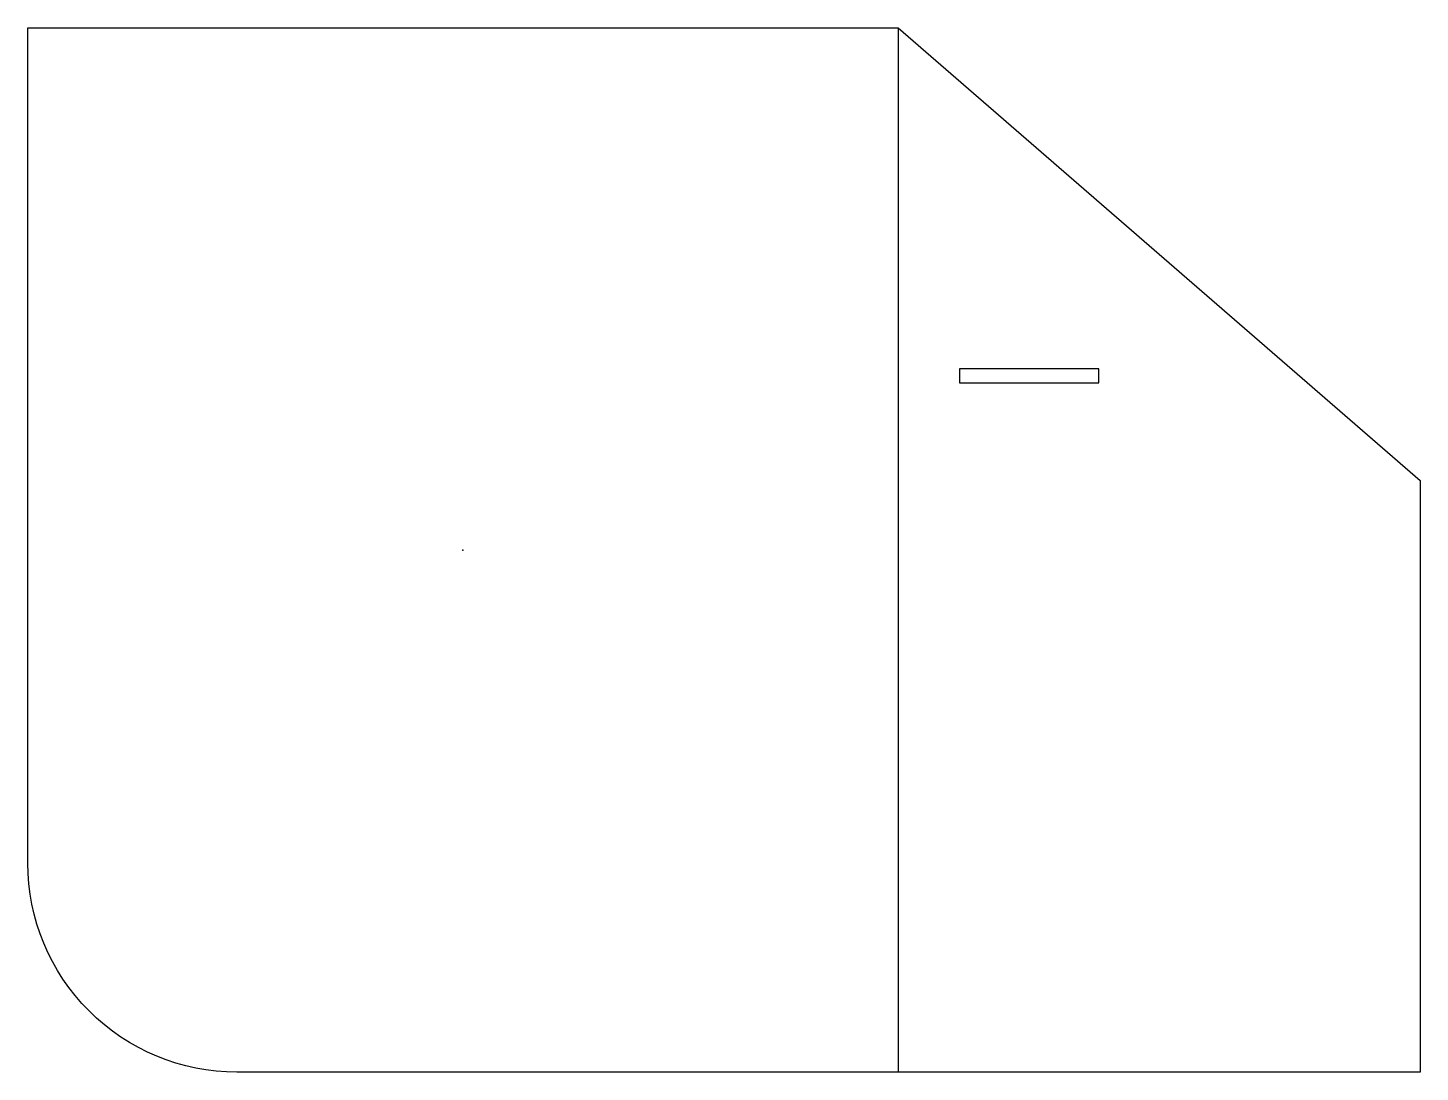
# Model space of a CAD drawing. Header units: millimetres. Extents: x -62 to 138, y -75 to 75.
import ezdxf

# ---------------------------------------------------------------- set-up
doc = ezdxf.new("R2010")
doc.units = ezdxf.units.MM
doc.layers.get('0').update_dxf_attribs({"linetype": 'CONTINUOUS'})

msp = doc.modelspace()

# ---------------------------------------------------------------- linework, layer by layer
for q in [(62.5, -75), (62.5, 25)]:
    msp.add_line((62.5, 75), q)
msp.add_lwpolyline([(62.5, -75), (-32.5, -75, -0.414214), (-62.5, -45), (-62.5, 75), (62.5, 75), (137.5, 10), (137.5, -75)], format="xyb", close=True)
msp.add_lwpolyline([(71.35, 24), (91.35, 24), (91.35, 26), (71.35, 26)], close=True)
msp.add_point((0, 0))
msp.add_point((0, 0))

doc.saveas('drawing.dxf')
